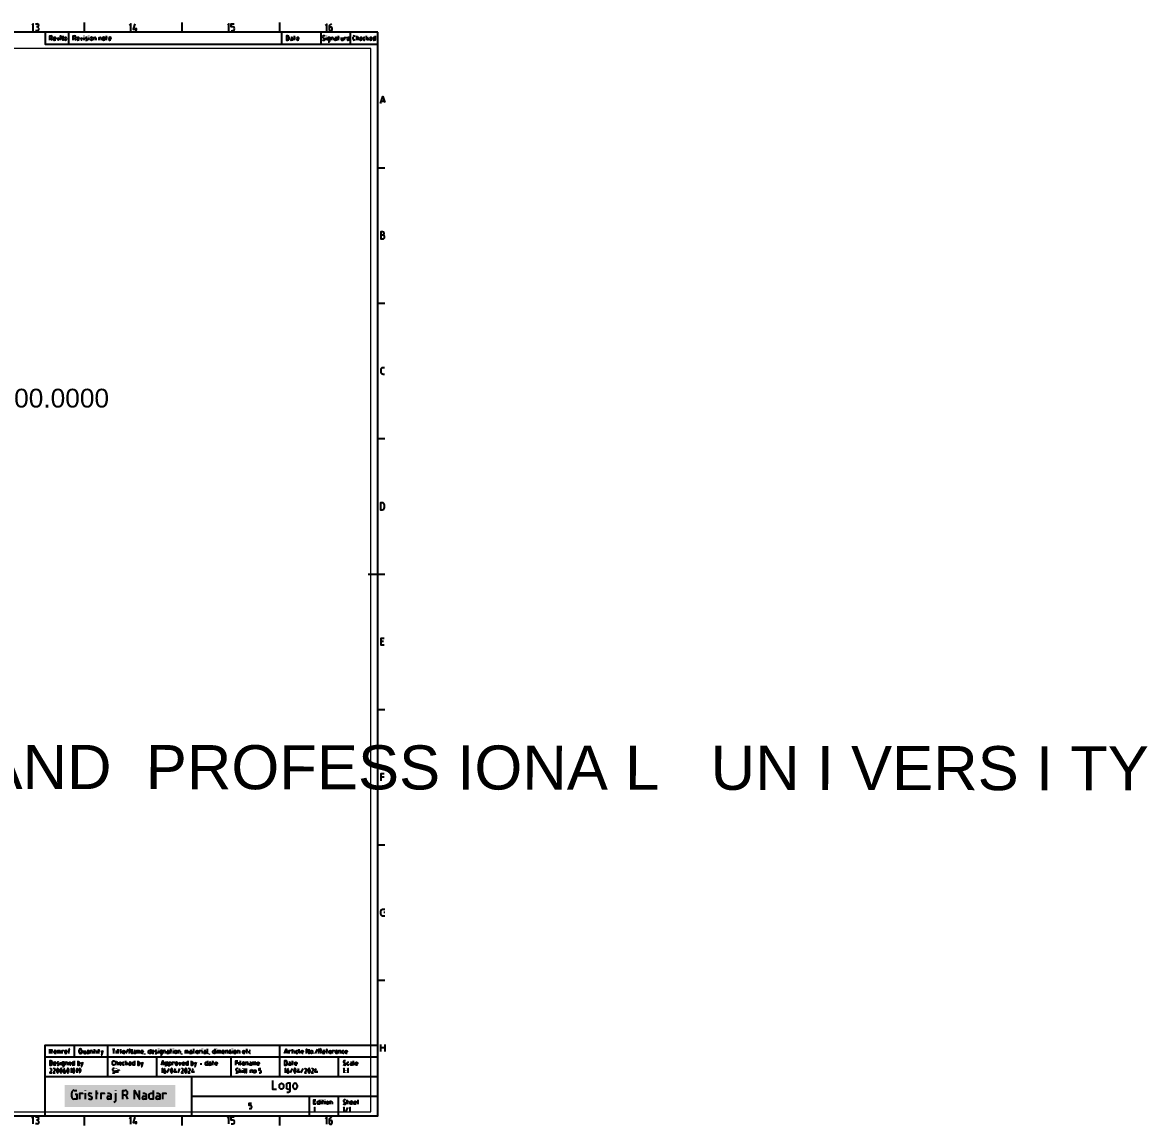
# Model space of a CAD drawing. Header units: millimetres. Extents: x 135 to 9532, y 117 to 4546.
# Drawn here: x 5018 to 9532, y 117 to 4546 of the extents above; entities that cross this region are included whole.
import ezdxf

# ---------------------------------------------------------------- set-up
doc = ezdxf.new("R2010")
doc.units = ezdxf.units.MM
doc.layers.add('PDF_Text', color=7, linetype='Continuous')
doc.layers.add('PDF_Title Block', color=7, linetype='Continuous')
doc.layers.add('PDF_Viewport', color=7, linetype='Continuous', true_color=0xffffff)
doc.styles.add('PDF ArialMT', font='arial.ttf')

msp = doc.modelspace()

# ---------------------------------------------------------------- linework, layer by layer
at = {"layer": 'PDF_Title Block', "lineweight": 25}
for points in [[(5061, 4512.6), (5061, 4540.9), (5054.7, 4534.6)], [(5070.3, 4540.9), (5076.7, 4540.9)], [(5076.7, 4528.3), (5073.5, 4528.3)], [(5083, 4522.1), (5083, 4518.9)], [(5265.8, 4506.5), (5265.8, 4545.7)], [(5452.6, 4512), (5452.6, 4540.2), (5446.3, 4533.9)], [(5468.4, 4540.2), (5462.1, 4518.3), (5477.7, 4518.3)], [(5473, 4524.6), (5473, 4512)], [(5658.4, 4506.5), (5658.4, 4545.7)], [(5846.2, 4512.6), (5846.2, 4540.9), (5839.9, 4534.6)], [(5861.8, 4528.3), (5855.6, 4528.3), (5855.6, 4540.9), (5866.6, 4540.9)], [(5868.1, 4518.9), (5868.1, 4522.1)], [(6050.9, 4506.5), (6050.9, 4545.7)], [(6238.6, 4511.3), (6238.6, 4539.6), (6232.4, 4533.2)], [(6254.4, 4526.9), (6248, 4526.9), (6248, 4517.5)], [(6260.7, 4517.5), (6260.7, 4520.6)], [(5076.7, 4512.6), (5070.3, 4512.6)], [(5108.7, 4506.5), (5108.7, 4459.3), (6443.5, 4459.3)], [(5127.3, 4474.1), (5127.3, 4491.7), (5132.3, 4491.7)], [(5132.3, 4481.9), (5127.3, 4481.9)], [(5133.3, 4481.9), (5137.1, 4474.1)], [(5143.1, 4477.1), (5143.1, 4481.9)], [(5150.9, 4481.9), (5150.9, 4479.9), (5143.1, 4479.9)], [(5150.9, 4474.1), (5146, 4474.1)], [(5156.8, 4485.9), (5160.8, 4474.1), (5164.7, 4485.9)], [(5170.6, 4474.1), (5170.6, 4491.7), (5180.4, 4474.1), (5180.4, 4491.7)], [(5186.3, 4478.1), (5186.3, 4481.9)], [(5194.2, 4481.9), (5194.2, 4478.1)], [(5203, 4459.3), (5203, 4506.5)], [(5221.6, 4474.1), (5221.6, 4491.7), (5226.6, 4491.7)], [(5226.6, 4481.9), (5221.6, 4481.9)], [(5227.6, 4481.9), (5231.4, 4474.1)], [(5237.4, 4477.1), (5237.4, 4481.9)], [(5245.2, 4481.9), (5245.2, 4479.9), (5237.4, 4479.9)], [(5245.2, 4474.1), (5240.2, 4474.1)], [(5251, 4485.9), (5255, 4474.1), (5259, 4485.9)], [(5264.8, 4490.7), (5264.8, 4491.7)], [(5264.8, 4474.1), (5264.8, 4485.9)], [(5271.8, 4481.4), (5277.3, 4478.7)], [(5284.4, 4490.9), (5284.4, 4491.9)], [(5284.4, 4474.1), (5284.4, 4485.9)], [(5290.4, 4478.1), (5290.4, 4482)], [(5298.2, 4482), (5298.2, 4478.1)], [(5304, 4474.1), (5304, 4485.9), (5308.5, 4485.9)], [(5312, 4482.4), (5312, 4474.1)], [(5325.6, 4474.1), (5325.6, 4485.9), (5330.1, 4485.9)], [(5333.6, 4482.4), (5333.6, 4474.1)], [(5339.4, 4478.1), (5339.4, 4482)], [(5347.2, 4482), (5347.2, 4478.1)], [(5353.2, 4485.9), (5359, 4485.9)], [(5355.2, 4474.1), (5355.2, 4491.9)], [(5365, 4477.1), (5365, 4482)], [(5372.8, 4482), (5372.8, 4480.1), (5365, 4480.1)], [(5372.8, 4474.1), (5367.8, 4474.1)], [(5855.6, 4512.6), (5861.8, 4512.6)], [(6058.7, 4459.3), (6058.7, 4506.5)], [(6081.8, 4491.7), (6077.5, 4491.7), (6077.5, 4474.1), (6081.8, 4474.1)], [(6087.3, 4479.4), (6087.3, 4486.4)], [(6094.1, 4485.9), (6097.6, 4485.9)], [(6101, 4482.4), (6101, 4474.1), (6096.1, 4474.1)], [(6096.1, 4479.9), (6101, 4479.9)], [(6106.9, 4485.9), (6112.8, 4485.9)], [(6108.9, 4474.1), (6108.9, 4491.7)], [(6118.7, 4477.1), (6118.7, 4481.9)], [(6126.6, 4481.9), (6126.6, 4479.9), (6118.7, 4479.9)], [(6126.6, 4474.1), (6121.6, 4474.1)], [(6215.8, 4459.3), (6215.8, 4506.5)], [(6223.8, 4484.2), (6229.3, 4481.6)], [(6237.4, 4490.7), (6237.4, 4491.7)], [(6237.4, 4474.1), (6237.4, 4485.9)], [(6243.2, 4482.4), (6243.2, 4477.6)], [(6251, 4471.6), (6251, 4485.9), (6246.7, 4485.9)], [(6246.7, 4474.1), (6251, 4474.1)], [(6257, 4474.1), (6257, 4485.9), (6261.3, 4485.9)], [(6264.8, 4482.4), (6264.8, 4474.1)], [(6271.7, 4485.9), (6275.1, 4485.9)], [(6278.6, 4482.4), (6278.6, 4474.1), (6273.6, 4474.1)], [(6273.6, 4479.9), (6278.6, 4479.9)], [(6284.4, 4485.9), (6290.3, 4485.9)], [(6286.4, 4474.1), (6286.4, 4491.7)], [(6296.2, 4485.9), (6296.2, 4477.6)], [(6299.7, 4474.1), (6304.1, 4474.1), (6304.1, 4485.9)], [(6310, 4474.1), (6310, 4485.9), (6315.9, 4485.9), (6315.9, 4483.9)], [(6321.7, 4477.1), (6321.7, 4481.9)], [(6329.7, 4481.9), (6329.7, 4479.9), (6321.7, 4479.9)], [(6329.7, 4474.1), (6324.7, 4474.1)], [(6333.6, 4459.3), (6333.6, 4506.5)], [(6345.1, 4478.6), (6345.1, 4487.4)], [(6349.4, 4491.7), (6352.9, 4491.7)], [(6352.9, 4474.1), (6349.4, 4474.1)], [(6358.7, 4474.1), (6358.7, 4491.7)], [(6358.7, 4485.9), (6363.2, 4485.9)], [(6366.7, 4482.4), (6366.7, 4474.1)], [(6372.5, 4477.1), (6372.5, 4481.9)], [(6380.3, 4481.9), (6380.3, 4479.9), (6372.5, 4479.9)], [(6380.3, 4474.1), (6375.5, 4474.1)], [(6386.3, 4477.6), (6386.3, 4482.4)], [(6389.7, 4485.9), (6392.1, 4485.9)], [(6392.1, 4474.1), (6389.7, 4474.1)], [(6398.1, 4474.1), (6398.1, 4491.7)], [(6405.9, 4483.9), (6398.1, 4479.9)], [(6402, 4481.9), (6405.9, 4474.1)], [(6411.8, 4477.1), (6411.8, 4481.9)], [(6419.7, 4481.9), (6419.7, 4479.9), (6411.8, 4479.9)], [(6419.7, 4474.1), (6414.8, 4474.1)], [(6425.6, 4477.6), (6425.6, 4482.4)], [(6433.4, 4491.7), (6433.4, 4474.1), (6429, 4474.1)], [(6429, 4485.9), (6433.4, 4485.9)], [(6244.2, 4468.3), (6247.7, 4468.3)], [(6453.8, 4220.4), (6463.1, 4248.7), (6471.1, 4224.8)], [(6469.9, 4228.3), (6456.5, 4228.3)], [(6443.5, 3962.7), (6471.1, 3962.7)], [(6463.1, 3705.1), (6455.3, 3705.1), (6455.3, 3676.6), (6463.1, 3676.6)], [(6463.1, 3692.4), (6455.3, 3692.4)], [(6443.5, 3419), (6471.1, 3419)], [(6470.3, 3133), (6464.8, 3133), (6462.5, 3133.3), (6460.6, 3134.3), (6459, 3135.8), (6458, 3137.8), (6457.6, 3140), (6457.6, 3154.1), (6458, 3156.4), (6459, 3158.2), (6460.6, 3159.9), (6462.5, 3160.9), (6464.8, 3161.2), (6470.3, 3161.2)], [(6443.5, 2875.2), (6471.1, 2875.2)], [(6461.5, 2617.4), (6454.5, 2617.4), (6454.5, 2589.2), (6461.5, 2589.2)], [(6470.1, 2597.8), (6470.1, 2608.8)], [(6404.3, 2331.4), (6471.1, 2331.4)], [(6469.4, 2045.5), (6457, 2045.5), (6457, 2073.8), (6469.4, 2073.8)], [(6466.3, 2061.1), (6457, 2061.1)], [(6443.5, 1787.7), (6471.1, 1787.7)], [(6457, 1501.7), (6457, 1530), (6469.4, 1530)], [(6457, 1517.5), (6469.4, 1517.5)], [(6443.5, 1243.9), (6471.1, 1243.9)], [(6471.1, 957.9), (6463.9, 957.9), (6462, 958.2), (6460.1, 959), (6458.5, 960.2), (6457.1, 961.9), (6456.5, 963.9), (6456.1, 965.9), (6456.1, 978.3), (6456.5, 980.5), (6457.1, 982.3), (6458.5, 984), (6460.1, 985.1), (6462, 986), (6463.9, 986.3), (6471.1, 986.3)], [(6467.1, 973.7), (6471.1, 973.7)], [(6443.5, 700.3), (6471.1, 700.3)], [(6443.5, 392), (5108.7, 392), (5108.7, 439.2), (6443.5, 439.2)], [(5127.3, 406.8), (5127.3, 424.4)], [(5133.3, 418.6), (5139.1, 418.6)], [(5135.2, 406.8), (5135.2, 424.4)], [(5145.1, 409.7), (5145.1, 414.6)], [(5152.9, 414.6), (5152.9, 412.6), (5145.1, 412.6)], [(5152.9, 406.8), (5148, 406.8)], [(5158.8, 406.8), (5158.8, 418.6), (5167.1, 418.6)], [(5164.7, 406.8), (5164.7, 418.6)], [(5170.6, 415.1), (5170.6, 406.8)], [(5176.4, 406.8), (5176.4, 418.6), (5182.4, 418.6), (5182.4, 416.6)], [(5188.2, 409.7), (5188.2, 414.6)], [(5196.2, 414.6), (5196.2, 412.6), (5188.2, 412.6)], [(5196.2, 406.8), (5191.2, 406.8)], [(5202, 418.6), (5207.8, 418.6)], [(5204, 406.8), (5204, 420.6)], [(5226.6, 392), (5226.6, 439.2)], [(5245.2, 411.7), (5245.2, 419.6)], [(5252, 410.7), (5257, 406.8)], [(5255, 419.6), (5255, 411.7)], [(5266.3, 406.8), (5270.6, 406.8), (5270.6, 418.6)], [(5277.6, 418.6), (5280.9, 418.6)], [(5284.4, 415.1), (5284.4, 406.8), (5279.6, 406.8)], [(5279.6, 412.6), (5284.4, 412.6)], [(5290.4, 406.8), (5290.4, 418.6), (5294.7, 418.6)], [(5298.2, 415.1), (5298.2, 406.8)], [(5304, 418.6), (5310, 418.6)], [(5306, 406.8), (5306, 424.4)], [(5315.8, 423.4), (5315.8, 424.4)], [(5315.8, 406.8), (5315.8, 418.6)], [(5321.6, 418.6), (5327.6, 418.6)], [(5323.6, 406.8), (5323.6, 424.4)], [(5333.4, 400.9), (5335.4, 400.9), (5341.4, 418.6)], [(5333.4, 418.6), (5337.4, 406.8)], [(5360, 313.5), (5360, 392), (5360, 439.2)], [(5378.6, 424.4), (5388.4, 424.4)], [(5383.6, 406.8), (5383.6, 424.4)], [(5394.3, 423.4), (5394.3, 424.4)], [(5394.3, 406.8), (5394.3, 418.6)], [(5400.2, 418.6), (5406.1, 418.6)], [(5402.2, 406.8), (5402.2, 424.4)], [(5427.7, 406.8), (5422.9, 406.8)], [(5433.7, 406.8), (5441.5, 424.4)], [(5447.3, 406.8), (5447.3, 424.4), (5457.1, 406.8), (5457.1, 424.4)], [(5464.1, 418.6), (5467.4, 418.6)], [(5470.9, 415.1), (5470.9, 406.8), (5466.1, 406.8)], [(5466.1, 412.6), (5470.9, 412.6)], [(5476.9, 406.8), (5476.9, 418.6), (5485.2, 418.6)], [(5482.7, 406.8), (5482.7, 418.6)], [(5502.3, 414.6), (5502.3, 412.6), (5494.5, 412.6)], [(5502.3, 406.8), (5497.5, 406.8)], [(5508.3, 402.8), (5509.1, 406.8)], [(5530.7, 424.4), (5530.7, 406.8), (5526.4, 406.8)], [(5526.4, 418.6), (5530.7, 418.6)], [(5536.7, 409.7), (5536.7, 414.6)], [(5544.5, 414.6), (5544.5, 412.6), (5536.7, 412.6)], [(5544.5, 406.8), (5539.5, 406.8)], [(5551.5, 414.1), (5557, 411.4)], [(5564.1, 423.5), (5564.1, 424.5)], [(5564.1, 406.8), (5564.1, 418.6)], [(5577.9, 404.4), (5577.9, 418.6), (5573.6, 418.6)], [(5573.6, 406.8), (5577.9, 406.8)], [(5583.9, 406.8), (5583.9, 418.6), (5588.2, 418.6)], [(5591.7, 415.2), (5591.7, 406.8)], [(5598.5, 418.6), (5602, 418.6)], [(5600.5, 412.7), (5605.3, 412.7)], [(5611.3, 418.6), (5617.1, 418.6)], [(5613.3, 406.8), (5613.3, 424.5)], [(5623.1, 423.5), (5623.1, 424.5)], [(5623.1, 406.8), (5623.1, 418.6)], [(5642.7, 406.8), (5642.7, 418.6), (5647.1, 418.6)], [(5650.6, 415.2), (5650.6, 406.8)], [(5656.5, 402.9), (5657.4, 406.8)], [(5671.2, 406.8), (5671.2, 418.6), (5679.5, 418.6)], [(5677.1, 406.8), (5677.1, 418.6)], [(5683, 415.2), (5683, 406.8)], [(5689.8, 418.6), (5693.3, 418.6)], [(5696.8, 415.2), (5696.8, 406.8), (5691.8, 406.8)], [(5691.8, 412.7), (5696.8, 412.7)], [(5702.6, 418.6), (5708.4, 418.6)], [(5704.6, 406.8), (5704.6, 424.5)], [(5722.2, 406.8), (5717.4, 406.8)], [(5728.2, 406.8), (5728.2, 418.6), (5734, 418.6), (5734, 416.6)], [(5739.8, 423.5), (5739.8, 424.5)], [(5739.8, 406.8), (5739.8, 418.6)], [(5746.8, 418.6), (5750.1, 418.6)], [(5753.6, 415.2), (5753.6, 406.8), (5748.8, 406.8)], [(5748.8, 412.7), (5753.6, 412.7)], [(5759.6, 408.7), (5759.6, 424.5)], [(5767.4, 402.9), (5768.4, 406.8)], [(5790, 424.5), (5790, 406.8), (5785.5, 406.8)], [(5785.5, 418.6), (5790, 418.6)], [(5795.8, 423.5), (5795.8, 424.5)], [(5795.8, 406.8), (5795.8, 418.6)], [(5801.8, 406.8), (5801.8, 418.6), (5810.1, 418.6)], [(5807.6, 406.8), (5807.6, 418.6)], [(5827.2, 414.7), (5827.2, 412.7), (5819.4, 412.7)], [(5827.2, 406.8), (5822.4, 406.8)], [(5833, 406.8), (5833, 418.6), (5837.5, 418.6)], [(5841, 415.2), (5841, 406.8)], [(5860.6, 423.5), (5860.6, 424.5)], [(5860.6, 406.9), (5860.6, 418.6)], [(5866.6, 410.7), (5866.6, 414.7)], [(5874.4, 414.7), (5874.4, 410.7)], [(5880.2, 406.9), (5880.2, 418.6), (5884.7, 418.6)], [(5915.6, 418.6), (5921.5, 418.6)], [(5917.6, 406.9), (5917.6, 424.5)], [(5927.4, 410.2), (5927.4, 415.2)], [(5930.8, 418.6), (5933.3, 418.6)], [(6050.9, 313.5), (6050.9, 392), (6050.9, 439.2)], [(6069.5, 406.8), (6075.5, 424.4), (6081.3, 406.8)], [(6079.7, 411.7), (6071.4, 411.7)], [(6087.3, 406.8), (6087.3, 418.6), (6093.1, 418.6), (6093.1, 416.6)], [(6099.1, 418.6), (6104.9, 418.6)], [(6101, 406.8), (6101, 424.4)], [(6110.8, 423.4), (6110.8, 424.4)], [(6110.8, 406.8), (6110.8, 418.6)], [(6116.7, 410.2), (6116.7, 415.1)], [(6122.6, 406.8), (6120.1, 406.8)], [(6144.2, 406.8), (6139.4, 406.8)], [(6158, 406.8), (6158, 424.4), (6167.8, 406.8), (6167.8, 424.4)], [(6181.6, 414.6), (6181.6, 410.7)], [(6187.4, 406.8), (6187.4, 407.8)], [(6193.2, 406.8), (6201.2, 424.4)], [(6207, 406.8), (6207, 424.4), (6212, 424.4)], [(6212, 414.6), (6207, 414.6)], [(6213, 414.6), (6216.8, 406.8)], [(6222.8, 409.7), (6222.8, 414.6)], [(6230.6, 414.6), (6230.6, 412.6), (6222.8, 412.6)], [(6230.6, 406.8), (6225.6, 406.8)], [(6236.4, 418.6), (6242.4, 418.6)], [(6256, 406.8), (6251.2, 406.8)], [(6262, 406.8), (6262, 418.6), (6267.8, 418.6), (6267.8, 416.6)], [(6273.8, 409.7), (6273.8, 414.6)], [(6281.6, 414.6), (6281.6, 412.6), (6273.8, 412.6)], [(6281.6, 406.8), (6276.6, 406.8)], [(6295.4, 415.1), (6295.4, 406.8)], [(6307.1, 406.8), (6304.7, 406.8)], [(6320.8, 406.8), (6316, 406.8)], [(6455.3, 414.2), (6455.3, 442.5)], [(6455.3, 429.9), (6471.1, 429.9)], [(6471.1, 442.5), (6471.1, 414.2)], [(5108.7, 156.5), (5108.7, 392)], [(5131.8, 377.3), (5127.3, 377.3), (5127.3, 359.7), (5131.8, 359.7)], [(5143.1, 362.5), (5143.1, 367.5)], [(5150.9, 367.5), (5150.9, 365.5), (5143.1, 365.5)], [(5157.9, 367), (5163.4, 364.4)], [(5170.6, 376.3), (5170.6, 377.3)], [(5170.6, 359.7), (5170.6, 371.5)], [(5176.5, 368), (5176.5, 363.2)], [(5184.4, 357.2), (5184.4, 371.5), (5179.9, 371.5)], [(5190.2, 359.7), (5190.2, 371.5), (5194.7, 371.5)], [(5198.1, 368), (5198.1, 359.7)], [(5217.8, 363.2), (5217.8, 368)], [(5225.6, 377.3), (5225.6, 359.7), (5221.1, 359.7)], [(5221.1, 371.5), (5225.6, 371.5)], [(5239.4, 377.3), (5239.4, 359.7), (5243.7, 359.7)], [(5243.7, 371.5), (5239.4, 371.5)], [(5247.2, 363.2), (5247.2, 368)], [(5253, 353.7), (5255, 353.7), (5261, 371.5)], [(5253, 371.5), (5257, 359.7)], [(5383.1, 377.3), (5386.5, 377.3)], [(5392.4, 359.7), (5392.4, 377.3)], [(5392.4, 371.4), (5396.8, 371.4)], [(5400.2, 368), (5400.2, 359.7)], [(5414, 367.5), (5414, 365.5), (5406.1, 365.5)], [(5423.4, 371.4), (5425.7, 371.4)], [(5431.7, 359.7), (5431.7, 377.3)], [(5439.5, 369.5), (5431.7, 365.5)], [(5435.7, 367.5), (5439.5, 359.7)], [(5445.5, 362.5), (5445.5, 367.5)], [(5453.3, 367.5), (5453.3, 365.5), (5445.5, 365.5)], [(5466.9, 377.3), (5466.9, 359.7), (5462.6, 359.7)], [(5462.6, 371.4), (5466.9, 371.4)], [(5480.7, 377.3), (5480.7, 359.7), (5485.2, 359.7)], [(5485.2, 371.4), (5480.7, 371.4)], [(5494.5, 353.7), (5496.5, 353.7), (5502.3, 371.4)], [(5494.5, 371.4), (5498.3, 359.7)], [(5556.3, 313.5), (5556.3, 392)], [(5571.1, 400.9), (5574.4, 400.9)], [(5574.9, 359.7), (5580.9, 377.3), (5586.7, 359.7)], [(5585.1, 364.5), (5576.6, 364.5)], [(5592.5, 353.7), (5592.5, 371.4), (5597, 371.4)], [(5600.5, 368), (5600.5, 363)], [(5606.3, 353.7), (5606.3, 371.4), (5610.8, 371.4)], [(5620.1, 359.7), (5620.1, 371.4), (5626, 371.4), (5626, 369.5)], [(5631.9, 363.5), (5631.9, 367.5)], [(5639.7, 367.5), (5639.7, 363.5)], [(5645.6, 371.4), (5649.6, 359.7), (5653.4, 371.4)], [(5673.2, 363), (5673.2, 368)], [(5681, 377.3), (5681, 359.7), (5676.5, 359.7)], [(5676.5, 371.4), (5681, 371.4)], [(5694.8, 377.3), (5694.8, 359.7), (5699.1, 359.7)], [(5699.1, 371.4), (5694.8, 371.4)], [(5702.6, 363), (5702.6, 368)], [(5708.4, 353.7), (5710.4, 353.7), (5716.2, 371.4)], [(5708.4, 371.4), (5712.4, 359.7)], [(5730, 365.5), (5737.8, 365.5)], [(5759.4, 377.3), (5759.4, 359.7), (5755.1, 359.7)], [(5755.1, 371.4), (5759.4, 371.4)], [(5766.4, 371.4), (5769.7, 371.4)], [(5773.2, 368), (5773.2, 359.7), (5768.2, 359.7)], [(5768.2, 365.5), (5773.2, 365.5)], [(5779, 371.4), (5785, 371.4)], [(5781, 359.7), (5781, 377.3)], [(5854.6, 313.5), (5854.6, 392)], [(5873.3, 359.7), (5873.3, 377.3), (5881.2, 377.3)], [(5873.3, 369.5), (5881.2, 369.5)], [(5887.1, 376.3), (5887.1, 377.3)], [(5887.1, 359.7), (5887.1, 371.4)], [(5900.9, 362.5), (5900.9, 367.5)], [(5908.7, 367.5), (5908.7, 365.5), (5900.9, 365.5)], [(5914.5, 359.7), (5914.5, 371.4), (5919, 371.4)], [(5922.5, 368), (5922.5, 359.7)], [(5929.3, 371.4), (5932.8, 371.4)], [(5942.1, 359.7), (5942.1, 371.4), (5950.4, 371.4)], [(5947.9, 359.7), (5947.9, 371.4)], [(5953.9, 368), (5953.9, 359.7)], [(6086.3, 371.4), (6089.7, 371.4)], [(6099.1, 371.4), (6104.9, 371.4)], [(6101, 359.7), (6101, 377.3)], [(6118.7, 367.5), (6118.7, 365.5), (6110.8, 365.5)], [(6286.4, 313.5), (6286.4, 392)], [(6307.4, 369.9), (6312.9, 367)], [(6324.3, 371.4), (6326.8, 371.4)], [(6333.6, 371.4), (6337.1, 371.4)], [(6346.4, 361.5), (6346.4, 377.3)], [(5134.7, 339.9), (5127.3, 328.3), (5135.2, 328.3)], [(5148.5, 339.9), (5141.1, 328.3), (5149, 328.3)], [(5150.9, 359.7), (5146, 359.7)], [(5177.5, 353.7), (5180.9, 353.7)], [(5179.9, 359.7), (5184.4, 359.7)], [(5211.8, 359.7), (5207, 359.7)], [(5213.8, 328.3), (5213.8, 345.9), (5209.8, 341.9)], [(5237.4, 328.3), (5237.4, 345.9), (5233.4, 341.9)], [(5247.2, 336.1), (5251.2, 336.1)], [(5380.8, 338.4), (5386.3, 335.6)], [(5386.5, 359.7), (5383.1, 359.7)], [(5394.3, 344.9), (5394.3, 345.9)], [(5394.3, 328.3), (5394.3, 339.9)], [(5400.2, 328.3), (5400.2, 339.9), (5406.1, 339.9), (5406.1, 338.1)], [(5414, 359.7), (5409.1, 359.7)], [(5425.7, 359.7), (5423.4, 359.7)], [(5453.3, 359.7), (5448.3, 359.7)], [(5578.9, 328.3), (5578.9, 345.9), (5574.9, 341.9)], [(5597, 359.7), (5592.5, 359.7)], [(5598.5, 328.3), (5606.3, 345.9)], [(5610.8, 359.7), (5606.3, 359.7)], [(5629.9, 345.9), (5626, 332.1), (5635.8, 332.1)], [(5632.8, 336.1), (5632.8, 328.3)], [(5641.7, 328.3), (5649.6, 345.9)], [(5662.7, 339.9), (5655.4, 328.3), (5663.3, 328.3)], [(5667.2, 359.7), (5662.4, 359.7)], [(5690.1, 339.9), (5683, 328.3), (5690.8, 328.3)], [(5700.6, 345.9), (5696.6, 332.1), (5706.4, 332.1)], [(5703.6, 336.1), (5703.6, 328.3)], [(5798.6, 359.7), (5793.8, 359.7)], [(5889.1, 328.3), (5889.1, 345.9)], [(5896.9, 338.1), (5889.1, 334.1)], [(5892.9, 336.1), (5896.9, 328.3)], [(5902.7, 344.9), (5902.7, 345.9)], [(5902.7, 328.3), (5902.7, 339.9)], [(5932.3, 328.3), (5932.3, 339.9), (5936.6, 339.9)], [(5940.1, 336.6), (5940.1, 328.3)], [(5953.9, 336.1), (5953.9, 332.1)], [(6073.5, 328.3), (6073.5, 345.9), (6069.5, 341.9)], [(6087.3, 332.1), (6087.3, 334.1)], [(6093.1, 328.3), (6101, 345.9)], [(6124.6, 345.9), (6120.6, 332.1), (6130.5, 332.1)], [(6127.6, 336.1), (6127.6, 328.3)], [(6136.4, 328.3), (6144.2, 345.9)], [(6195.2, 345.9), (6191.4, 332.1), (6201.2, 332.1)], [(6198.2, 336.1), (6198.2, 328.3)], [(6309, 328.3), (6309, 345.9), (6305.2, 341.9)], [(6315, 337.1), (6315, 338.1)], [(6315, 330.1), (6315, 331.1)], [(6324.8, 328.3), (6324.8, 345.9), (6320.8, 341.9)], [(5108.7, 313.5), (6443.5, 313.5)], [(5697.6, 156.5), (5697.6, 313.5)], [(6021.5, 298.6), (6021.5, 263.2), (6037.1, 263.2)], [(6076.5, 279.9), (6076.5, 270.1)], [(6104, 271), (6104, 278.9)], [(6119.7, 278.9), (6119.7, 271)], [(5215.8, 232.7), (5215.8, 248.5)], [(5225.6, 258.3), (5235.4, 258.3)], [(5229.4, 242.5), (5235.4, 242.5), (5235.4, 222.9), (5225.6, 222.9)], [(5247.2, 222.9), (5247.2, 246.5), (5258.8, 246.5), (5258.8, 242.5)], [(5270.6, 256.3), (5270.6, 258.3)], [(5270.6, 222.9), (5270.6, 246.5)], [(5284.7, 237.6), (5295.5, 232.4)], [(5310, 246.7), (5321.8, 246.7)], [(5314, 223.1), (5314, 258.3)], [(5333.6, 223.1), (5333.6, 246.7), (5345.4, 246.7), (5345.4, 242.7)], [(5359, 246.7), (5366, 246.7)], [(5363, 234.9), (5372.8, 234.9)], [(5392.4, 256.5), (5392.4, 258.3)], [(5420, 223.1), (5420, 258.3), (5429.8, 258.3)], [(5429.8, 238.7), (5420, 238.7)], [(5431.7, 238.7), (5439.6, 223.1)], [(5467.1, 223.1), (5467.1, 258.3), (5486.7, 223.1), (5486.7, 258.3)], [(5500.5, 246.7), (5507.3, 246.7)], [(5504.3, 234.9), (5514.1, 234.9)], [(5541.7, 258.3), (5541.7, 223.1), (5532.9, 223.1)], [(5532.9, 246.7), (5541.7, 246.7)], [(5555.3, 246.7), (5562.3, 246.7)], [(5559.3, 234.9), (5569.1, 234.9)], [(5580.9, 223.1), (5580.9, 246.7), (5592.7, 246.7), (5592.7, 242.7)], [(5697.6, 235.1), (6443.5, 235.1)], [(6078.5, 251.4), (6085.3, 251.4)], [(6083.3, 263.2), (6092.2, 263.2)], [(6168.8, 156.5), (6168.8, 235.1)], [(6286.4, 156.5), (6286.4, 235.1)], [(5932.8, 197.3), (5927.9, 197.3), (5927.9, 206.8), (5936.3, 206.8)], [(6195.2, 202.7), (6187.4, 202.7), (6187.4, 220.3), (6195.2, 220.3)], [(6193.2, 212.5), (6187.4, 212.5)], [(6191.4, 171.2), (6191.4, 188.9), (6187.4, 184.9)], [(6201.2, 206), (6201.2, 211)], [(6214.8, 219.3), (6214.8, 220.3)], [(6214.8, 202.7), (6214.8, 214.5)], [(6220.8, 214.5), (6226.6, 214.5)], [(6222.8, 202.7), (6222.8, 220.3)], [(6232.6, 219.3), (6232.6, 220.3)], [(6232.6, 202.7), (6232.6, 214.5)], [(6260, 211), (6260, 202.7)], [(6309, 171.2), (6309, 188.9), (6305.2, 184.9)], [(6307.4, 212.8), (6312.9, 210.1)], [(6315, 171.2), (6322.8, 188.9)], [(6320.8, 202.7), (6320.8, 220.3)], [(6332.6, 171.2), (6332.6, 188.9), (6328.7, 184.9)], [(6342.5, 210.5), (6342.5, 208.5), (6334.6, 208.5)], [(6356.2, 210.5), (6356.2, 208.5), (6348.3, 208.5)], [(6362.1, 214.5), (6368, 214.5)], [(6364.1, 202.7), (6364.1, 220.3)], [(5061, 123.4), (5061, 151.6), (5054.7, 145.3)], [(5070.3, 151.6), (5076.7, 151.6)], [(5076.7, 139), (5073.5, 139)], [(5265.8, 117.2), (5265.8, 156.5)], [(5452.6, 122.7), (5452.6, 151), (5446.3, 144.7)], [(5468.4, 151), (5462.1, 129), (5477.7, 129)], [(5658.4, 117.2), (5658.4, 156.5)], [(5846.2, 123.4), (5846.2, 151.6), (5839.9, 145.3)], [(5861.8, 139), (5855.6, 139), (5855.6, 151.6), (5866.6, 151.6)], [(6050.9, 117.2), (6050.9, 156.5)], [(6238.6, 122), (6238.6, 150.3), (6232.4, 144)], [(5076.7, 123.4), (5070.3, 123.4)], [(5083, 132.9), (5083, 129.7)], [(5473, 135.3), (5473, 122.7)], [(5855.6, 123.4), (5861.8, 123.4)], [(5868.1, 129.7), (5868.1, 132.9)], [(6260.7, 128.4), (6260.7, 131.4)]]:
    msp.add_lwpolyline(points, dxfattribs=at)
for points in [[(5082.7, 4522.4, 0.414214), (5076.5, 4528.6, 1), (5076.5, 4541.1)], [(5277.4, 4485.1, 0.094475), (5273, 4486, 0.787412), (5271.6, 4481.6)], [(6230.4, 4491.1, 0.094476), (6225.5, 4492, 0.787412), (6223.8, 4484.6)], [(6463, 3676.9, 1), (6463, 3692.7, 1), (6463, 3705.2)], [(5262.8, 418.6), (5262.8, 410.2, 0.414214), (5266.2, 406.9)], [(5413.9, 406.9, -0.414213), (5412, 408.7), (5412, 424.4)], [(5422.7, 406.9, -0.414213), (5419.9, 409.7), (5419.9, 414.6, -1), (5427.7, 414.6), (5427.7, 412.6), (5419.9, 412.6)], [(5485.1, 418.6, -0.414214), (5488.5, 415.1), (5488.5, 406.8)], [(5497.4, 406.9, -0.414213), (5494.5, 409.7), (5494.5, 414.6)], [(5526.3, 406.9, -0.414214), (5522.9, 410.2), (5522.9, 415.1, -0.414214), (5526.3, 418.6)], [(5557.1, 417.6, 0.094475), (5552.7, 418.6, 0.787412), (5551.3, 414.1)], [(5573.5, 418.7, 0.414214), (5570.1, 415.2), (5570.1, 410.2, 0.414214), (5573.5, 406.9)], [(5601.9, 418.7, -0.414214), (5605.3, 415.2), (5605.3, 406.8), (5600.5, 406.8)], [(5717.3, 406.9, -0.414213), (5714.4, 409.7), (5714.4, 414.7, -1), (5722.2, 414.7), (5722.2, 412.7), (5714.4, 412.7)], [(5785.4, 406.9, -0.414214), (5782, 410.2), (5782, 415.2, -0.414214), (5785.4, 418.7)], [(5810, 418.7, -0.414214), (5813.4, 415.2), (5813.4, 406.8)], [(5822.3, 406.9, -0.414213), (5819.4, 409.7), (5819.4, 414.7)], [(5853.7, 417.8, 0.094475), (5849.3, 418.7, 0.787412), (5847.8, 414.2)], [(5848, 414.1), (5853.3, 411.6, -0.787412), (5852.2, 406.9, -0.141728), (5846.8, 408)], [(5884.6, 418.7, -0.414214), (5888.1, 415.2), (5888.1, 406.9)], [(5909.7, 406.9), (5904.8, 406.9, -0.414213), (5901.8, 409.7), (5901.8, 414.7, -1), (5909.7, 414.7), (5909.7, 412.7), (5901.8, 412.7)], [(5933.3, 406.9), (5930.8, 406.9, -0.414214), (5927.3, 410.3)], [(6116.6, 415.2, -0.414214), (6120.1, 418.6), (6122.6, 418.6)], [(6130.4, 406.9, -0.414213), (6128.5, 408.7), (6128.5, 424.4)], [(6139.3, 406.9, -0.414213), (6136.4, 409.7), (6136.4, 414.6, -1), (6144.2, 414.6), (6144.2, 412.6), (6136.4, 412.6)], [(6181.4, 410.8, -1), (6173.6, 410.7), (6173.6, 414.6, -1), (6181.4, 414.7)], [(6238.4, 406.8), (6238.4, 420.6, -0.414214), (6242.3, 424.6)], [(6251.1, 406.9, -0.414213), (6248.2, 409.7), (6248.2, 414.6, -1), (6256, 414.6), (6256, 412.6), (6248.2, 412.6)], [(6287.4, 406.8), (6287.4, 418.6), (6291.9, 418.6, -0.414214), (6295.2, 415.2)], [(6304.6, 406.9, -0.414214), (6301.2, 410.2), (6301.2, 415.1, -0.414214), (6304.7, 418.6), (6307.1, 418.6)], [(6315.9, 406.9, -0.414213), (6313, 409.7), (6313, 414.6, -1), (6320.8, 414.6), (6320.8, 412.6), (6313, 412.6)], [(5131.7, 359.7, 0.414213), (5137.1, 365), (5137.1, 371.9)], [(5163.6, 370.5, 0.094475), (5159.2, 371.5, 0.787412), (5157.7, 367)], [(5206.8, 359.9, -0.414213), (5204, 362.7), (5204, 367.5, -1), (5211.8, 367.5), (5211.8, 365.5), (5204, 365.5)], [(5383, 359.7, -0.414214), (5378.6, 364), (5378.6, 372.8, -0.414214), (5383, 377.4)], [(5408.9, 359.7, -0.414213), (5406.1, 362.5), (5406.1, 367.5, -1), (5413.8, 367.6)], [(5423.2, 359.7, -0.414214), (5419.9, 363), (5419.9, 368, -0.414214), (5423.2, 371.5)], [(5462.5, 359.7, -0.414214), (5459.1, 363), (5459.1, 368, -0.414214), (5462.5, 371.5)], [(5485.1, 359.7, 0.414214), (5488.5, 363), (5488.5, 368, 0.414214), (5485.1, 371.5)], [(5610.7, 371.5, -0.414214), (5614.2, 368), (5614.2, 363, -0.414214), (5610.7, 359.7)], [(5662.2, 359.7, -0.414213), (5659.4, 362.5), (5659.4, 367.5, -1), (5667.2, 367.5), (5667.2, 365.5), (5659.4, 365.5)], [(5755, 359.7, -0.414214), (5751.6, 363), (5751.6, 368, -0.414214), (5755, 371.5)], [(5793.7, 359.7, -0.414213), (5790.8, 362.5), (5790.8, 367.5, -1), (5798.6, 367.5), (5798.6, 365.5), (5790.8, 365.5)], [(5894.8, 359.7, -0.414213), (5892.9, 361.5), (5892.9, 377.3)], [(5908.7, 359.7), (5903.7, 359.7, -0.414213), (5900.7, 362.6)], [(5932.7, 371.5, -0.414214), (5936.1, 368), (5936.1, 359.7), (5931.3, 359.7, -1), (5931.3, 365.5), (5936.1, 365.5)], [(5967.5, 359.7), (5962.7, 359.7, -0.414213), (5959.7, 362.5), (5959.7, 367.5, -1), (5967.5, 367.5), (5967.5, 365.5), (5959.7, 365.5)], [(6093.1, 368), (6093.1, 359.7), (6088.3, 359.7, -1), (6088.3, 365.5), (6093.1, 365.5)], [(6118.7, 359.7), (6113.8, 359.7, -0.414213), (6110.8, 362.5), (6110.8, 367.5, -1), (6118.6, 367.6)], [(6305.1, 361.7, 0.141728), (6311, 359.7, 0.787412), (6312.7, 367.1)], [(6326.8, 359.7), (6324.3, 359.7, -0.414214), (6320.8, 363), (6320.8, 368, -0.414214), (6324.2, 371.5)], [(6337, 371.5, -0.414214), (6340.5, 368), (6340.5, 359.7), (6335.6, 359.7, -1), (6335.6, 365.5), (6340.5, 365.5)], [(6362.1, 359.7), (6357.2, 359.7, -0.414213), (6354.3, 362.5), (6354.3, 367.5, -1), (6362.1, 367.5), (6362.1, 365.5), (6354.3, 365.5)], [(5186.3, 338.1), (5182.4, 338.1), (5182.4, 332.1, 1), (5190.2, 332.1), (5190.2, 334.1)], [(5250.9, 342, 1), (5243.2, 341.9), (5243.2, 340.1, 0.414214), (5247, 336.3)], [(5245.1, 328.3, 0.320098), (5251.2, 336.6), (5251.2, 341.9)], [(5378.5, 330.3, 0.141728), (5384.3, 328.3, 0.787412), (5386.1, 335.7)], [(5592.5, 334.3, 0.49605), (5588.7, 338.1), (5584.7, 338.1), (5584.7, 332.1, 1), (5592.5, 332.1), (5592.5, 334.1)], [(5875.4, 338.4), (5880.9, 335.6, -0.787412), (5879.2, 328.3)], [(5910.6, 328.3, -0.414213), (5908.7, 330.1), (5908.7, 345.9)], [(5918.4, 328.3, -0.414213), (5916.5, 330.1), (5916.5, 345.9)], [(5953.7, 332.2, -1), (5945.9, 332.1), (5945.9, 336.1, -1), (5953.7, 336.2)], [(5967.5, 328.3), (5971.5, 328.3, 0.414214), (5975.3, 332.1), (5975.3, 334.1, 0.414214), (5971.5, 338.1), (5967.5, 338.1), (5967.5, 345.9), (5974.5, 345.9)], [(6087.1, 334.3, 0.49605), (6083.3, 338.1), (6079.4, 338.1), (6079.4, 332.1, 1), (6087.1, 332.2)], [(6153.9, 345.9, -0.59055), (6157.3, 339.9), (6150.2, 328.3), (6158, 328.3)], [(6181.5, 345.9, -0.59055), (6184.9, 339.9), (6177.6, 328.3), (6185.4, 328.3)], [(6085.2, 251.5, 0.414214), (6092.2, 258.3), (6092.2, 286.8), (6083.3, 286.8)], [(5365.9, 246.7, -0.414214), (5372.8, 239.7), (5372.8, 223.1), (5363, 223.1)], [(5384.5, 211.3, 0.414214), (5392.4, 219.1), (5392.4, 246.7)], [(5507.2, 246.7, -0.414214), (5514.1, 239.7), (5514.1, 223.1), (5504.3, 223.1)], [(5532.8, 223.1, -0.414214), (5525.9, 229.9), (5525.9, 239.7, -0.414214), (5532.8, 246.7)], [(5562.2, 246.7, -0.414214), (5569.1, 239.7), (5569.1, 223.1), (5559.3, 223.1)], [(5927.9, 185.7), (5932.8, 185.7, 0.414214), (5937.4, 190.4), (5937.4, 192.7, 0.414214), (5932.7, 197.5)], [(6209, 220.3), (6209, 202.7), (6204.5, 202.7, -0.414214), (6201, 206.1)], [(6201, 211.1, -0.414214), (6204.5, 214.5), (6209, 214.5)], [(6252.2, 202.7), (6252.2, 214.5), (6256.5, 214.5, -0.414214), (6259.8, 211.1)], [(6305.1, 204.6, 0.141728), (6311, 202.7, 0.787412), (6312.7, 210.1)], [(6320.8, 214.5), (6325.3, 214.5, -0.414214), (6328.7, 211), (6328.7, 202.7)], [(6342.5, 202.7), (6337.6, 202.7, -0.414213), (6334.6, 205.5), (6334.6, 210.5)], [(6356.2, 202.7), (6351.3, 202.7, -0.414213), (6348.3, 205.5), (6348.3, 210.5, -1), (6356.1, 210.6)], [(5082.7, 132.9, 0.414214), (5076.5, 139.2, 1), (5076.5, 151.6)], [(6254.4, 137.7), (6248, 137.7), (6248, 128.4, 1), (6260.5, 128.5)]]:
    msp.add_lwpolyline(points, format="xyb", dxfattribs=at)
msp.add_lwpolyline([(6443.5, 4506.5), (162, 4506.5), (162, 156.5), (6443.5, 156.5)], close=True, dxfattribs=at)
for points in [[(5628.9, 410.7), (5628.9, 414.8, -1), (5636.8, 414.7), (5636.8, 410.7, -1)], [(6074, 377.3), (6069.5, 377.3), (6069.5, 359.7), (6074, 359.7, 0.414213), (6079.4, 365), (6079.4, 371.9, 0.414214)], [(5160.6, 329.4, 0.251965), (5160.6, 345, 0.503959), (5156.7, 345, 0.251965), (5156.7, 329.4, 0.503959)], [(5174.3, 329.4, 0.251965), (5174.4, 345, 0.503959), (5170.5, 345, 0.251965), (5170.5, 329.4, 0.503959)], [(5201.8, 329.4, 0.251965), (5201.8, 345, 0.503959), (5197.9, 345, 0.251965), (5197.9, 329.4, 0.503959)], [(5225.4, 329.4, 0.251965), (5225.4, 345, 0.503959), (5221.5, 345, 0.251965), (5221.5, 329.4, 0.503959)], [(5618, 329.4, 0.251965), (5618, 345, 0.503959), (5614.1, 345, 0.251965), (5614.1, 329.4, 0.503959)], [(5675, 329.4, 0.251965), (5675, 345, 0.503959), (5671.1, 345, 0.251965), (5671.1, 329.4, 0.503959)], [(6112.6, 329.4, 0.251965), (6112.6, 345, 0.503959), (6108.7, 345, 0.251965), (6108.7, 329.4, 0.503959)], [(6169.6, 329.4, 0.251965), (6169.6, 345, 0.503959), (6165.7, 345, 0.251965), (6165.7, 329.4, 0.503959)], [(6048.9, 271), (6048.9, 279, -1), (6064.7, 278.9), (6064.7, 271, -1)], [(6238.4, 206.5), (6238.4, 210.6, -1), (6246.2, 210.5), (6246.2, 206.5, -1)]]:
    msp.add_lwpolyline(points, format="xyb", close=True, dxfattribs=at)
for centre, radius, start, end in [((5076.5, 4519.2), 6.23, 270, 360), ((5861.7, 4522.4), 6.23, 0, 90), ((5861.7, 4519.2), 6.23, 270, 360), ((6262.3, 4526.4), 14.4, 109.8138, 176.4459), ((6254.3, 4517.7), 6.23, 180, 360), ((6254.9, 4521.7), 5.57, 352.2327, 97.7673), ((5132.2, 4487.1), 4.9, 270, 90), ((5146.8, 4482.1), 3.91, 0, 180), ((5145.8, 4477.3), 2.91, 180, 270), ((5190, 4482.1), 3.91, 0, 180), ((5190, 4478.3), 3.91, 180, 360), ((5226.4, 4487.1), 4.9, 270, 90), ((5241.1, 4482.1), 3.91, 0, 180), ((5240.1, 4477.3), 2.91, 180, 270), ((5275, 4484.1), 9.89, 243.5614, 275.8283), ((5276, 4476.8), 2.41, 270.5274, 63.3966), ((5294.1, 4482.3), 3.91, 0, 180), ((5294.1, 4478.3), 3.91, 180, 360), ((5308.4, 4482.6), 3.41, 0, 90), ((5330, 4482.6), 3.41, 0, 90), ((5343.3, 4482.3), 3.91, 0, 180), ((5343.3, 4478.3), 3.91, 180, 360), ((5368.7, 4482.3), 3.91, 0, 180), ((5367.7, 4477.3), 2.91, 180, 270), ((6081.7, 4486.6), 5.4, 0, 90), ((6081.7, 4479.7), 5.4, 270, 360), ((6096, 4477.3), 2.91, 90, 270), ((6097.5, 4482.6), 3.41, 0, 90), ((6122.5, 4482.1), 3.91, 0, 180), ((6121.5, 4477.3), 2.91, 180, 270), ((6227.8, 4485.5), 11.2, 235.4315, 267.6984), ((6227.3, 4478.3), 3.91, 270.2417, 63.1109), ((6246.6, 4482.6), 3.41, 90, 180), ((6246.6, 4477.8), 3.41, 180, 270), ((6247.6, 4471.8), 3.41, 270, 360), ((6261.3, 4482.6), 3.41, 0, 90), ((6273.6, 4477.3), 2.91, 90, 270), ((6275, 4482.6), 3.41, 0, 90), ((6299.6, 4477.8), 3.41, 180, 270), ((6325.6, 4482.1), 3.91, 0, 180), ((6324.6, 4477.3), 2.91, 180, 270), ((6349.3, 4487.6), 4.4, 90, 180), ((6349.3, 4478.8), 4.4, 180, 270), ((6363.1, 4482.6), 3.41, 0, 90), ((6376.4, 4482.1), 3.91, 0, 180), ((6375.4, 4477.3), 2.91, 180, 270), ((6389.6, 4482.6), 3.41, 90, 180), ((6389.6, 4477.8), 3.41, 180, 270), ((6415.7, 4482.1), 3.91, 0, 180), ((6414.7, 4477.3), 2.91, 180, 270), ((6429, 4482.6), 3.41, 90, 180), ((6429, 4477.8), 3.41, 180, 270), ((6461.4, 2609), 8.56, 0, 90), ((6461.4, 2598), 8.56, 270, 360), ((5148.8, 414.7), 3.91, 0, 180), ((5147.8, 409.8), 2.91, 180, 270), ((5166.9, 415.2), 3.41, 0, 90), ((5192, 414.7), 3.91, 0, 180), ((5191, 409.8), 2.91, 180, 270), ((5207.7, 420.6), 3.91, 90, 180), ((5249.9, 419.7), 4.9, 0, 180), ((5249.9, 411.8), 4.9, 180, 360), ((5279.5, 409.8), 2.91, 90, 270), ((5280.8, 415.2), 3.41, 0, 90), ((5294.6, 415.2), 3.41, 0, 90), ((5465.9, 409.8), 2.91, 90, 270), ((5467.3, 415.2), 3.41, 0, 90), ((5498.2, 414.7), 3.91, 0, 180), ((5540.4, 414.7), 3.91, 0, 180), ((5539.4, 409.8), 2.91, 180, 270), ((5554.7, 416.7), 9.89, 243.5614, 275.8283), ((5555.7, 409.3), 2.41, 270.5274, 63.3966), ((5588.1, 415.3), 3.41, 0, 90), ((5600.4, 409.8), 2.91, 90, 270), ((5646.9, 415.3), 3.41, 0, 90), ((5679.4, 415.3), 3.41, 0, 90), ((5691.7, 409.8), 2.91, 90, 270), ((5693.1, 415.3), 3.41, 0, 90), ((5748.7, 409.8), 2.91, 90, 270), ((5750, 415.3), 3.41, 0, 90), ((5761.3, 408.8), 1.91, 180, 270), ((5823.1, 414.8), 3.91, 0, 180), ((5837.4, 415.3), 3.41, 0, 90), ((5870.3, 414.8), 3.91, 0, 180), ((5870.3, 410.8), 3.91, 180, 360), ((5930.7, 415.3), 3.41, 90, 180), ((6120, 410.3), 3.41, 180, 270), ((6211.9, 419.7), 4.9, 270, 90), ((6226.5, 414.7), 3.91, 0, 180), ((6225.5, 409.8), 2.91, 180, 270), ((6277.5, 414.7), 3.91, 0, 180), ((6276.5, 409.8), 2.91, 180, 270), ((5131.7, 371.9), 5.4, 0, 90), ((5146.8, 367.6), 3.91, 0, 180), ((5145.8, 362.6), 2.91, 180, 270), ((5162.1, 362.3), 2.41, 270.5274, 63.3966), ((5179.7, 368.1), 3.41, 90, 180), ((5179.7, 363.3), 3.41, 180, 270), ((5194.5, 368.1), 3.41, 0, 90), ((5220.9, 368.1), 3.41, 90, 180), ((5220.9, 363.3), 3.41, 180, 270), ((5243.6, 368.1), 3.41, 0, 90), ((5243.6, 363.3), 3.41, 270, 360), ((5396.6, 368.1), 3.41, 0, 90), ((5449.2, 367.6), 3.91, 0, 180), ((5448.2, 362.6), 2.91, 180, 270), ((5574.3, 404.5), 3.41, 270, 360), ((5596.9, 368.1), 3.41, 0, 90), ((5596.9, 363.1), 3.41, 270, 360), ((5635.6, 367.6), 3.91, 0, 180), ((5635.6, 363.6), 3.91, 180, 360), ((5676.4, 368.1), 3.41, 90, 180), ((5676.4, 363.1), 3.41, 180, 270), ((5699, 368.1), 3.41, 0, 90), ((5699, 363.1), 3.41, 270, 360), ((5768.1, 362.6), 2.91, 90, 270), ((5769.6, 368.1), 3.41, 0, 90), ((5904.6, 367.6), 3.91, 0, 180), ((5918.9, 368.1), 3.41, 0, 90), ((5950.3, 368.1), 3.41, 0, 90), ((6089.6, 368.1), 3.41, 0, 90), ((6309, 373.4), 3.91, 90.2417, 243.1109), ((6309, 364), 13.4, 67.8955, 89.4836), ((6348.2, 361.6), 1.91, 180, 270), ((5131.2, 342), 4.07, 89.4617, 164.2785), ((5131.2, 342), 3.91, 328.0079, 90.2637), ((5144.8, 342), 4.07, 89.4617, 164.2785), ((5145, 342), 3.91, 328.0079, 90.2637), ((5161.1, 369.6), 9.89, 243.5614, 275.8283), ((5180.7, 357.3), 3.41, 270, 360), ((5191.2, 337.5), 8.89, 109.8139, 176.4459), ((5186.5, 334.7), 3.41, 352.2326, 97.7674), ((5382.5, 342), 3.91, 90.2417, 243.1109), ((5382.3, 332.7), 13.4, 67.8955, 89.4836), ((5593.6, 337.5), 8.89, 109.8139, 176.4459), ((5659.2, 342), 4.07, 89.4617, 164.2785), ((5659.2, 342), 3.91, 328.0079, 90.2637), ((5686.7, 342), 4.07, 89.4617, 164.2785), ((5686.7, 342), 3.91, 328.0079, 90.2637), ((5879.5, 339.5), 11.2, 235.4315, 267.6984), ((5877.1, 342), 3.91, 90.2417, 243.1109), ((5877, 332.7), 13.4, 67.8955, 89.4836), ((5936.5, 336.7), 3.41, 0, 90), ((6088.2, 337.5), 8.89, 109.8139, 176.4459), ((6153.9, 342), 4.07, 89.4617, 164.2785), ((6181.3, 342), 4.07, 89.4617, 164.2785), ((6083.2, 280), 6.9, 90, 180), ((6111.7, 279), 7.89, 0, 180), ((6111.7, 271.1), 7.89, 180, 360), ((5225.4, 248.6), 9.89, 90, 180), ((5225.4, 232.8), 9.89, 180, 270), ((5286.9, 241.8), 4.74, 87.0392, 239.9085), ((5286.4, 222.5), 24.2, 66.676, 88.2642), ((5293.1, 228), 4.9, 270.5273, 63.3966), ((5362.9, 229), 5.9, 90, 270), ((5429.7, 248.6), 9.89, 270, 90), ((5504.2, 229), 5.9, 90, 270), ((5559.2, 229), 5.9, 90, 270), ((6083.2, 270.2), 6.9, 180, 270), ((5291.3, 242.8), 19.7, 243.5614, 275.8282), ((6309, 216.4), 3.91, 90.2417, 243.1109), ((6309, 207.1), 13.4, 67.8955, 89.4836), ((6338.4, 210.6), 3.91, 0, 180), ((5861.7, 132.9), 6.23, 0, 90), ((6262.3, 136.9), 14.4, 109.8138, 176.4459), ((6254.9, 132.3), 5.57, 352.2327, 97.7673), ((5076.5, 129.8), 6.23, 270, 360), ((5861.7, 129.8), 6.23, 270, 360)]:
    msp.add_arc(centre, radius, start, end, dxfattribs=at)
at = {"layer": 'PDF_Viewport', "color": 5, "lineweight": 0}
msp.add_lwpolyline([(190.5, 171.7), (6415.9, 171.7), (6415.9, 4441.7), (190.5, 4441.7)], close=True, dxfattribs=at)
at = {"layer": 'PDF_Viewport', "lineweight": 5, "transparency": 33554559}
msp.add_solid([(5187.4, 191.6), (5630.7, 191.6), (5187.4, 279.3), (5630.7, 279.3)], dxfattribs=at)

# ---------------------------------------------------------------- texts
at = {"layer": 'PDF_Text', "color": 4, "insert": (4784.9, 3036.1), "char_height": 75.44, "attachment_point": 4, "style": 'PDF ArialMT'}
msp.add_mtext('Ø2600.0000', dxfattribs=at)
at = {"layer": 'PDF_Text', "insert": (1830.1, 1559.8), "char_height": 177.001, "width": 7708.451, "attachment_point": 4, "rotation": 359.9266, "style": 'PDF ArialMT'}
msp.add_mtext('\\pxt4;SYMB I OS I S   SK I L LS  AND  PROFESS IONA L   UN I VERS I TY', dxfattribs=at)

doc.saveas('drawing.dxf')
